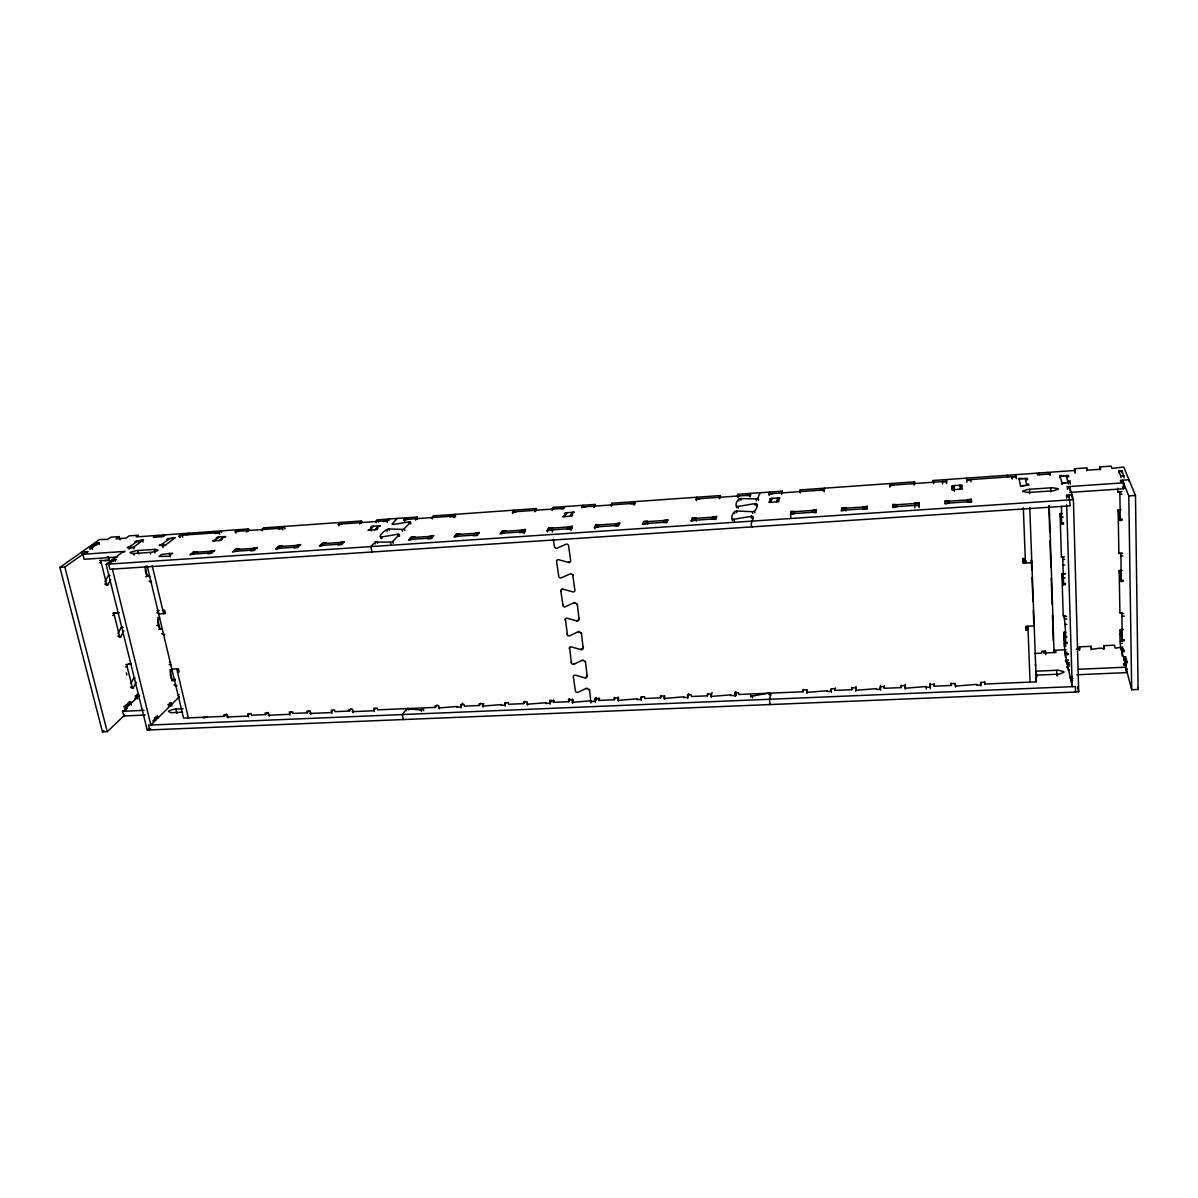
<?xml version="1.0" encoding="UTF-8"?>
<svg xmlns="http://www.w3.org/2000/svg" width="1198" height="1198" viewBox="0 0 1198 1198"><rect width="100%" height="100%" fill="white"/><g stroke="black" fill="none" stroke-linecap="round" stroke-linejoin="round"><path stroke-width="1.5" d="M914.209 485.055L914.553 481.821L800.189 489.907L799.8 491.629A1.947 1.842 5.3 0 0 799.935 492.153L800.354 493.067M914.778 503.504L918.926 502.606L919.046 504.418M905.254 684.223L905.194 688.221L926.204 686.529L926.324 689.015M1065.636 632.499L1063.764 632.604C1066.43 665.354 1066.22 617.599 1063.24 615.877L1065.127 615.772M880.515 690.243L880.245 686.694L884.214 686.529L884.349 688.311L901.225 687.592L901.27 685.196M897.077 506.574L892.899 507.488L893.034 504.358L897.137 504.702M893.678 485.01L889.68 485.879L889.8 483.573L889.949 485.894M884.349 688.311L884.453 685.915M880.545 685.286L880.35 689.269L876.382 689.449L876.427 688.64L855.657 690.318L855.986 686.349M1067.059 637.036L1063.764 637.246L1063.704 632.319L1065.591 632.23M831.382 692.324L831.083 688.79L834.991 688.625L835.141 690.392L851.793 689.689L852.003 687.308M862.979 508.88L867.038 509.225L867.322 506.11L863.159 507.009M1121.942 570.622L1119.246 570.772L1121.268 581.584L1120.909 554.914L1120.714 553.581L1118.947 553.446M835.141 690.392L835.395 688.011M831.412 688.97L831.142 691.366L827.234 691.531L827.324 690.722L806.778 692.399L807.138 690.003M1063.525 584.699L1063.375 578.005L1065.112 577.9M246.384 532.017L248.525 529.441A1.797 1.557 45.1 0 0 248.48 528.962L136.138 536.914L138.444 535.221L129.204 535.865L126.09 538.127L116.086 538.845L119.231 536.584L120.025 539.864M248.3 531.178L248.525 529.441M845.533 510.063L841.355 510.962L841.79 507.847L845.863 507.563L845.998 511.067M1121.328 581.419L1123.125 581.374M753.123 518.599L752.913 516.638L751.311 516.308L733.955 519.273C729.253 520.142 733.086 510.737 736.485 511.022L752.524 511.681C756.163 512.16 759.517 502.681 754.935 503.594L738.163 506.469C733.67 507.398 737.159 498.098 740.738 498.578L757.51 498.952L760.041 492.752M359.7 524.05L359.834 523.167A1.827 1.617 42.9 0 0 359.819 522.672L361.526 520.95A1.827 1.617 42.9 0 1 361.541 521.459L361.272 523.212M735.093 696.397L734.718 692.923L738.522 692.758L738.702 694.496L803.019 691.755L803.394 689.389M415.616 520.127L415.766 519.228A1.842 1.662 41.2 0 0 415.751 518.734L417.308 517.012L377.37 519.842L375.708 521.549A1.827 1.632 42.3 0 0 375.873 522.043L376.337 522.882M417.009 519.288L417.323 517.506A1.827 1.647 41.3 0 0 417.308 517.012M820.121 490.207L823.925 490.506L824.329 488.2L824.524 490.506M811.915 512.325L815.868 512.684L816.437 509.554L812.274 510.453M750.802 696.996L750.622 695.349A1.932 0.779 -5.5 0 0 752.359 696.068L768.996 693.073A1.932 0.779 -5.2 0 1 770.584 693.792L769.505 699.273L770.029 704.544M534.877 511.741L535.057 510.827A1.857 1.722 35.8 0 0 535.057 510.318L536.255 508.596L433.421 515.874L431.909 517.581A1.842 1.662 40.5 0 0 432.074 518.075L432.523 518.929M535.895 510.917L536.255 509.105A1.857 1.722 35.8 0 0 536.255 508.596M410.749 523.93L410.54 522.088L409.402 521.819L392.869 524.559M593.759 507.593L593.968 506.664A1.872 1.752 31.5 0 0 593.968 506.155L595.002 504.433L552.937 507.413L551.799 509.135A1.872 1.737 34.5 0 0 551.949 509.629L552.383 510.498M594.597 506.784L594.987 504.942A1.872 1.752 31.6 0 0 595.002 504.433M799.935 492.153L800.309 490.431A1.947 1.842 5.2 0 1 800.189 489.907M391.986 524.08L397.272 518.434M794.723 513.493L790.545 514.391L790.8 517.251M795.128 511.621L791.249 511.276L790.545 514.391M1065.307 643.625L1067.119 643.461M399.548 536.33L399.323 534.458L398.17 534.173L381.578 536.974C376.771 537.363 385.606 528.917 389.065 528.947L403.531 529.411L410.465 522.298M719.444 498.757L720.327 496.092A1.902 1.812 17.2 0 0 720.342 495.568L611.968 503.235L610.995 504.957A1.887 1.767 29.7 0 0 611.145 505.466L611.579 506.335M719.848 497.964L720.327 496.092M781.56 494.385L782.279 491.18L737.938 494.31L737.354 496.047A1.917 1.827 14.2 0 0 737.489 496.556L737.923 497.455M1063.794 637.216L1065.157 654.048L1068.167 653.913M776.798 501.902L777.816 497.949M781.995 492.648L782.249 491.704A1.932 1.842 8.2 0 0 782.279 491.18M772.98 493.531L768.966 494.385L769.61 492.079L769.835 494.355M770.928 502.306L771.991 498.353M1120.25 520.486L1119.86 493.082L1119.636 491.689L1117.869 492.258M712.106 692.519L710.998 696.457L731.109 694.825L730.9 695.604L734.703 695.454L735.677 691.516L736.051 694.975M1123.26 629.399L1120.205 629.549L1119.905 636.647L1120.519 647.175L1121.568 650.679L1123.469 650.589M687.907 698.389L687.502 694.93L691.246 694.78L691.456 696.502L707.449 695.828L708.123 693.462M913.924 484.291L914.493 482.36A2.007 1.872 -7.1 0 0 914.553 481.821M688.685 693.522L687.457 697.446L683.699 697.61L683.953 696.817L664.066 698.449L664.875 696.083M746.129 495.418L749.768 495.732L750.502 493.426L750.682 495.253M737.489 496.556L738.073 494.834A1.917 1.827 14.1 0 1 737.938 494.31M641.349 700.351L640.9 696.922L644.614 696.772L644.824 698.494L660.607 697.82L661.431 695.469M720.342 495.568L719.713 497.29A1.917 1.812 17.2 0 1 719.684 497.814M711.941 519.078L715.655 519.438L716.778 516.323L712.63 517.207M641.709 697.071L640.84 699.422L637.126 699.587L637.426 698.808L617.749 700.411L618.707 698.06M574.755 602.444L564.528 607.057A1.917 1.737 28.7 0 1 563.03 605.739L560.859 591.018A1.917 1.752 29.4 0 1 563.015 589.161L573.168 591.962A1.917 1.752 28.8 0 0 574.89 590.045L572.824 575.504A1.932 1.767 29.5 0 0 572.374 574.531L571.865 574.112A1.932 1.767 29.5 0 0 570.263 573.887L561.368 577.795A1.917 1.767 30.2 0 1 558.717 576.223L556.591 561.607A1.932 1.767 31.1 0 1 556.666 560.784L556.98 560.245A1.932 1.767 31.1 0 1 558.747 559.721L568.631 562.476A1.872 1.722 30.4 0 0 570.143 562.072L570.533 561.592A1.872 1.722 30.4 0 0 570.667 560.619L568.586 545.734A1.947 1.797 31.3 0 0 567.807 544.536L567.223 544.221A1.947 1.797 31.3 0 0 565.92 544.236L557.07 548.19A1.932 1.782 32 0 1 554.404 546.602L553.341 539.31M695.214 520.202L691.051 521.1L692.309 517.985L696.203 517.716L696.278 521.145M699.946 498.682L695.948 499.521L696.892 497.215L697.101 499.027M618.303 701.339L618.198 697.041M598.955 697.865L598.82 700.441L614.394 699.782L615.173 697.88M614.394 699.782L614.469 697.341M585.537 677.978L585.867 677.933A1.887 1.692 25.2 0 0 586.735 677.454L587.05 676.945A1.887 1.692 25.2 0 0 587.14 676.166L585.478 661.491M1122.017 652.056L1124.323 651.622M598.82 700.441L599.569 698.689M596.529 697.491L594.822 701.384L591.168 701.534L591.513 700.755L572.045 702.342L573.138 700.006M595.406 702.298L595.376 697.865M590.943 702.986L589.536 689.464M662.988 522.388L666.597 522.747L667.99 519.633L663.842 520.516M585.343 677.214L585.013 677.933L575.369 675.163A1.887 1.677 25.8 0 0 573.902 675.537L573.528 675.986A1.887 1.677 25.8 0 0 573.363 676.945L575.399 690.887A1.872 1.677 25.3 0 0 576.133 692.025L576.702 692.309A1.872 1.677 25.3 0 0 577.96 692.324L586.885 688.071M587.14 676.166L587.529 675.313M572.659 703.256L572.569 698.988M553.521 699.946L553.416 702.372L568.78 701.714L569.02 699.003M568.78 701.714L569.829 699.078M734.509 511.756L734.688 513.508M174.504 681.003L175.372 679.146M569.664 647.863L571.296 662.719A1.887 1.692 26.3 0 0 571.731 663.662L572.24 664.066A1.887 1.692 26.3 0 0 573.797 664.291L582.872 659.948M646.501 523.496L642.323 524.38L643.85 521.28L647.699 521.01L647.744 524.424M574.306 663.422L573.797 664.291M569.245 648.687A1.887 1.707 26.8 0 1 571.371 646.89L580.97 649.63A1.857 1.677 26.2 0 0 583.097 647.863L583.441 647.16M580.97 649.63L581.374 648.807M553.416 702.372L554.06 701.055M571.296 662.719L571.701 661.88M550.571 700.98L549.418 703.301L545.809 703.451L546.198 702.672L526.94 704.259L527.345 703.481M131.316 687.922L133.337 687.832L136.123 682.246M550.062 704.214L549.912 700.111M581.434 633.008L583.112 647.848M130.882 683.714L133.667 678.173L134.82 678.113M565.441 619.381L567.463 635.045A1.902 1.722 27.4 0 0 569.769 635.824L578.874 631.316M565.082 620.04A1.902 1.722 28 0 1 567.223 618.228L576.882 620.968A1.902 1.737 27.4 0 0 579.023 619.141L579.368 618.482M576.882 620.968L577.286 620.16M567.508 633.592L567.193 634.461M118.916 637.066L120.669 636.977L123.858 630.927M117.928 633.592L121.103 627.587L122.84 627.482M505.301 706.101L504.762 702.747L508.326 702.597L508.596 704.274L523.766 703.63L524.994 701.309M630.253 503.594L633.652 503.909L634.865 501.618L635.135 503.849M579.023 619.141L577.331 604.136M614.724 525.637L618.228 526.012L619.875 522.897L615.712 523.781M562.955 605.439L563.389 604.661M105.933 585.013L107.7 584.894L110.65 579.577M505.885 702.882L504.598 705.203L501.049 705.352L501.483 704.574L482.405 706.146L483.767 703.825M104.975 581.659L108.239 575.789L109.707 575.684M572.824 575.504L573.243 574.755M598.461 526.746L594.283 527.629L596.065 524.514L599.509 524.874M611.145 505.466L612.118 503.744A1.872 1.767 29.7 0 1 611.968 503.235M560.859 591.018L561.293 590.255M568.96 561.727L568.631 562.476M461.125 707.973L460.556 704.634L464.06 704.484L464.36 706.161L479.335 705.517L480.697 703.211M593.968 506.664L594.987 504.942M585.567 506.754L581.569 507.578L582.977 505.286M462.728 703.226L460.361 707.075L456.857 707.224L457.322 706.461L438.453 708.003L438.947 707.239M567.103 528.857L570.503 529.231L572.404 526.117L568.256 527M570.038 516.233L572.509 512.295M564.513 516.608L567.013 512.684M552.278 531.972L552.877 528.033M374.45 711.642L373.821 708.347L377.25 708.198L377.565 709.845L435.473 707.389L436.956 705.083M551.065 529.935L546.887 530.819L548.909 527.719L552.263 528.078M564.857 506.559L563.374 508.865L560.11 508.551M551.949 509.629L553.087 507.907A1.857 1.737 34.5 0 1 552.937 507.413M137.336 697.416L130.926 703.451L128.77 703.915L129.129 705.218M520.142 532.032L519.707 532.661L523.436 532.406L525.578 529.306L521.429 530.175M535.057 510.827L536.255 509.105M1124.488 640.735L1122.182 640.84L1121.927 615.068L1121.717 613.631L1119.98 612.957L1121.897 612.867M504.313 533.095L500.15 533.979L502.411 530.879L506.11 530.624L505.661 531.238M375.244 708.467L373.581 710.758L352.227 711.672L352.811 710.893M516.323 511.636L512.325 512.459L514.017 510.168L514.346 512.355M331.951 713.439L331.277 710.159L334.661 710.025L334.991 711.657L349.412 711.043L351.149 708.752M473.809 535.162L473.33 535.776L477.014 535.536L479.395 532.436L475.247 533.305M332.804 710.279L331.022 712.57L309.938 713.454L310.552 712.69M458.19 536.21L454.027 537.078L456.528 533.994L460.182 533.739L459.688 534.353M289.961 715.206L289.272 711.956L292.612 711.822L292.956 713.439L307.197 712.84L309.039 710.564M290.889 712.061L288.988 714.352L268.172 715.236L268.816 714.472M450.193 516.293L449.714 516.877L453.218 516.623L455.15 514.331L455.584 516.937M428.09 538.246L427.566 538.86L431.205 538.621L433.811 535.536L429.678 536.39M248.51 716.958L247.791 713.738L251.086 713.589L251.445 715.206L265.507 714.607L267.468 712.346M412.696 539.28L408.533 540.148L411.258 537.063L414.852 536.824L414.313 537.438M432.074 518.075L433.571 516.353A1.842 1.662 40.6 0 1 433.421 515.874M249.498 713.843L247.477 716.105L226.916 716.973L227.62 716.224M415.766 519.228L417.323 517.506M1123.994 476.205L1120.954 476.295L1118.917 471.308L1122.107 471.084L1124.128 477.822M376.576 541.661L375.244 542.08L392.001 542.11L399.248 534.667M407.769 519.288L403.786 520.112L405.897 517.821L406.197 519.543M1118.962 471.158L1122.047 471.009M147.219 566.055L183.549 718.096L224.34 716.359L226.422 714.098M207.209 717.093L203.241 717.976L203.945 717.228M374.959 529.756L378.703 525.832M383.615 520.995L383.061 521.564L386.505 521.325L388.691 519.034L388.991 520.756M369.733 530.115L373.506 526.207M375.873 522.043L377.535 520.321A1.827 1.632 42.4 0 1 377.37 519.842M371.29 530.969L370.646 527.494L371.784 526.326L380.44 525.712L377.595 527M338.48 544.296L337.866 544.91L341.415 544.686L344.47 541.601L340.322 542.454M359.834 523.167L361.541 521.459M150.738 728.848L149.66 729.926L148.477 725.134L1075.385 686.529L1075.534 692.055L1075.37 691.276M117.284 557.055L84.16 559.301L82.887 554.27L125.041 551.38L121.792 552.682L106.113 564.303L147.234 730.031L148.327 728.953M155.8 719.399L152.67 720.971M155.111 717.991L158.106 717.857L157.717 716.269L156.204 717.767L156.594 719.354L150.888 725.03L112.387 569.125L113.166 568.541M158.106 717.857L170.071 705.966L169.697 704.394L171.149 702.956L171.913 706.086M170.805 705.248L179.386 696.712M323.49 545.315L319.327 546.168L322.502 543.083L326.006 542.844L325.377 543.458M342.014 523.93L338.031 524.739L340.397 522.448L340.726 524.155M392.869 541.691L393.244 543.323M119.231 536.584L110.8 537.183L107.625 539.444L99.509 539.504L59.9 567.388L102.474 731.858L107.236 731.664L124.682 715.116M102.474 731.858L103.747 730.645M145.198 715.041L123.783 715.97L122.6 711.298L127.497 708.093L124.382 708.228M125.131 706.82L127.467 706.715L130.627 701.833L131.406 704.918M135.883 696.218L139.627 695.274M294.558 547.261L293.899 547.875L297.404 547.651L300.668 544.566L296.535 545.419M123.798 706.67L127.078 705.158L127.467 706.715M135.164 696.023L138.384 694.555L138.758 696.083M279.763 548.265L275.615 549.118L278.984 546.033L282.443 545.809L281.77 546.423M98.94 542.904L91.947 547.845L89.67 548.28M89.58 548.01L96.589 543.068L98.865 542.649M279.194 528.363L278.55 528.932L281.889 528.692L284.45 526.416L284.974 528.947M251.221 550.196L250.517 550.81L253.961 550.571L257.435 547.501L253.317 548.34M262.467 530.894L261.988 530.07L263.964 528.348A1.812 1.572 44.8 0 1 263.8 527.869L361.526 520.95M165.159 612.328L163.617 613.661L152.221 565.726M236.605 551.17L232.457 552.023L236.036 548.954L239.45 548.729L238.746 549.328M263.8 527.869L261.823 529.591A1.812 1.572 44.8 0 0 261.988 530.07M248.48 528.962L246.459 530.669A1.812 1.557 45.1 0 1 246.503 531.118M238.881 531.208L234.898 532.002L237.638 529.726L237.998 531.403M208.437 553.087L207.688 553.701L211.103 553.461L214.771 550.391L210.653 551.245M219.309 540.553L224.026 536.644M214.307 540.897L219.069 536.989M194.016 554.06L189.868 554.899L193.642 551.829L197.011 551.604L196.262 552.218M215.91 532.825L215.206 533.395L218.47 533.17L221.271 530.879L221.645 532.556M169.307 553.476L161.43 554.569L159.079 556.411L168.783 556.321L172.647 553.251L169.307 553.476L170.101 556.92M186.603 534.892L188.79 533.185M179.475 537.498L179.116 535.94L183.084 535.132M179.116 535.94L182.051 533.664L182.44 535.326M162.434 545.195L161.67 545.794L164.95 545.569L175.252 537.602L171.269 538.396M160.802 545.315L169.637 538.516M161.58 536.659L163.827 534.952M154.886 537.123L157.148 535.416M130.372 547.426L129.579 548.01L132.828 547.786L143.52 539.834L139.537 540.627M59.9 567.388L64.827 567.058L86.526 551.694L86.945 553.371M1120.1 634.536L1122.047 634.431M578.469 632.125L579.533 632.065A1.902 1.722 26.7 0 1 581.03 633.383L581.06 633.487M135.883 697.146L137.291 697.101M756.792 499.102L758.364 498.443L758.529 500.18M128.74 663.902L131.226 663.647L130.312 663.572M125.775 664.591L131.121 663.977M407.889 708.437L406.841 708.692L421.157 710.04L423.418 709.201L423.703 710.758M1125.865 659.065L1123.949 658.63L1122.017 652.191M1126.03 664.456L1124.323 664.261M736.485 511.022L736.845 512.759M113.286 613.106L117.434 612.777M112.956 613.181L119.336 612.717M1074.636 471.608L1074.561 468.732L1086.706 467.879L1087.47 470.17L1100.722 469.227L1099.899 466.935L1111.1 466.142L1111.984 468.433L1123.709 467.01L1135.479 495.478L1138.1 689.494L1131.691 689.749L1125.521 666.013M933.706 483.678L933.302 482.764A2.022 1.887 -8.8 0 1 933.182 482.225L933.122 480.503L1075.1 470.455L1075.175 473.33M156.399 535.985L153.284 537.243L163.183 536.539L164.68 535.401L163.078 535.521M1039.28 473.569L1037.213 473.719L1037.483 474.872L1050.272 473.974L1049.972 472.821L1047.906 472.955M563.734 508.281L512.744 511.89L513.014 513.643M581.929 507.009L633.952 503.34L634.176 505.137M946.48 481.296L889.71 485.295L889.829 487.167M1012.115 478.451L1012.04 476.669L1016.263 476.954L1015.814 474.648L1015.889 476.549M174.504 538.172L168.02 538.636L166.522 539.789L168.139 539.669M1019.094 478.915L1027.39 478.331L1027.644 479.5L1025.563 479.649M136.362 541.9L134.76 542.005L136.317 540.852L142.742 540.403L143.146 542.065M1066.684 476.774L1068.796 476.624L1068.436 475.456L1060.05 476.04L1060.11 477.972M217.647 538.157L215.984 538.276L217.407 537.108L225.673 536.524L222.618 537.812M370.646 527.494L372.383 527.375M566.265 513.852L564.423 513.987L565.186 512.804L574.351 512.16L571.775 513.463M771.677 499.536L769.73 499.671L770.044 498.488L779.763 497.814L779.464 498.997L777.517 499.132M952.111 489.832L951.961 486.972L953.997 486.822L954.162 489.683M960.152 486.403L962.204 486.253L962.099 485.07L951.871 485.789L951.961 486.972M1124.113 475.98L1120.879 476.205L1120.909 477.673M215.745 539.714L212.645 541.002L220.971 540.433L222.394 539.25L220.732 539.37M370.871 528.932L367.981 530.235L376.696 529.636L377.834 528.453L376.082 528.573M565.261 515.425L562.671 516.742L571.895 516.098L572.629 514.915L570.787 515.05M771.242 501.108L769.296 501.243L768.966 502.441L778.76 501.767L779.059 500.569L777.113 500.704M960.287 487.975L962.338 487.841L962.443 489.024L952.155 489.742L952.066 488.544L954.117 488.41L954.267 491.27M130.342 546.363L127.138 547.651L133.622 547.201L134.026 548.879M1026.536 484.187L1028.633 484.037L1028.887 485.235L1020.486 485.819M1068.017 481.296L1070.143 481.162L1070.503 482.345L1061.997 482.944L1062.042 484.396M165.713 544.97L159.169 545.434L162.329 544.132L163.123 547.501M84.848 552.877L88.128 551.589L81.719 552.023L82.138 553.701M1122.96 481.401L1120.804 481.551L1120.325 480.338L1128.98 479.739L1128.995 481.222M137.77 550.526L154.198 549.403A8.176 2.126 -12 0 1 155.635 549.358L158.016 550.256A3.519 0.913 -11.9 0 1 157.297 550.795L151.876 552.248A8.146 2.111 -11.9 0 1 150.274 552.398L133.787 553.536A8.146 2.096 -12.1 0 1 132.349 553.581L130.028 552.667A3.519 0.913 -12.1 0 1 130.762 552.128L136.183 550.691A8.176 2.111 -12.1 0 1 137.77 550.526L138.579 553.91M1029.486 489.308L1050.751 487.841A9.419 2.725 -2.9 0 1 1052.713 487.766L1058.089 488.619A4.058 1.168 -2.9 0 1 1058.238 489.173L1053.491 490.716A9.389 2.71 -3 0 1 1051.53 490.91L1030.145 492.363A9.329 2.696 -3.2 0 1 1028.169 492.438L1022.897 491.584A4.028 1.168 -3.2 0 1 1022.793 491.03L1027.555 489.503A9.359 2.725 -3.1 0 1 1029.486 489.308L1029.651 493.696M1067.508 489.608L1067.418 486.673L1123.529 482.824L1123.634 488.754L1069.724 492.408M147.234 730.031L1078.694 691.92L1073.423 499.626L1069.919 487.736L1067.777 487.886L1067.418 486.673M1123.305 484.801L1124.113 484.756M1122.945 486.792L1124.143 486.717M107.101 556.875L108.569 556.771L109.422 560.2L104.481 560.619M1123.02 488.05L1124.637 487.93M192.893 552.443L214.038 551.005M235.332 549.568L256.746 548.115M278.31 546.647L300.024 545.18M321.873 543.697L343.856 542.215M410.719 537.677L433.302 536.15M456.034 534.608L478.915 533.05M501.962 531.493L525.158 529.92L525.428 531.747M619.546 523.526L595.706 525.143L595.96 526.985M643.551 521.894L667.72 520.261M692.055 518.599L716.554 516.937M791.114 511.89L816.317 510.183M841.7 508.461L867.262 506.724M893.004 504.987L918.941 503.22M945.042 501.453L971.353 499.671M190.632 554.285L211.836 552.847M233.176 551.409L254.665 549.957M276.289 548.504L298.062 547.022M319.971 545.554L342.029 544.057M409.072 539.534L431.729 538.007M454.536 536.464L477.493 534.907M500.599 533.35L523.87 531.777L524.155 533.604M618.557 525.383L594.642 527L594.897 528.857M642.637 523.766L666.882 522.118M691.306 520.471L715.88 518.809M790.695 513.762L815.973 512.055M841.445 510.333L867.097 508.596M892.929 506.859L918.941 505.107M945.147 503.325L971.548 501.543M99.838 560.544L101.62 560.424A1.752 0.898 85.1 0 0 101.216 562.656L106.502 583.875A1.737 0.884 85.6 0 0 107.7 584.894M1066.669 498.218L1066.579 495.238L1072.015 494.864L1072.105 497.859M1119.636 491.689L1122.032 491.539M1120.624 492.079L1117.809 492.168L1117.734 488.14M918.926 502.606L918.941 505.736L914.763 505.376L914.883 507.832M113.196 560.724L116.505 559.376L112.372 559.661L112.807 561.368M1069.11 496.346L1066.939 496.496L1066.579 495.238M99.434 562.775L101.216 562.656M1119.905 494.235L1121.897 494.1M106.113 564.303L1073.423 499.626M1122.511 482.165L1122.481 480.188L1128.786 495.927L1135.479 495.478M108.449 575.549L109.617 575.474M1062.012 513.478L1060.08 513.598L1061.398 556.741L1063.36 556.741M1120.864 509.644L1118.123 509.824L1118.872 553.326L1122.047 553.251M1062.072 513.732L1060.14 513.852L1061.638 524.26L1061.548 517.236L1063.3 517.132M1120.534 509.929L1118.183 510.078L1120.175 520.531M145.647 576.508A6.14 2.98 85.4 0 0 147.354 576.283L149.75 576.133A6.155 2.98 85.4 0 1 146.066 573.692A6.155 2.98 85.4 0 1 145.991 566.04M104.735 583.995L106.502 583.875M149.136 581.165L150.933 581.045A1.752 0.839 85.7 0 0 151.517 582.093L150.289 582.183M1061.727 523.092L1063.659 522.792M1120.34 519.348L1122.316 519.048M1061.608 524.185L1063.554 524.05M1120.13 520.456L1122.107 520.321M157.073 610.576L158.855 610.471M162.823 610.306L164.47 610.201L165.279 613.556L158.675 613.945M1023.197 559.361L1025.308 559.241M1061.443 556.845L1064.528 556.83M1120.714 553.581L1122.661 553.386M1022.867 558.582L1022.972 561.128L1026.357 560.934M112.582 615.428L114.334 615.323A1.722 0.869 86.3 0 1 114.723 613.077M156.713 612.822L158.495 612.717A1.737 0.839 86.4 0 1 158.735 610.606M1063.375 578.005L1062.821 559.481L1064.752 559.361M1120.954 556.052L1122.915 555.932M1022.972 561.128L1023.347 563.21L1031.822 562.701L1031.283 559.945L1031.778 570.008M157.567 617.674L159.648 617.554A6.065 2.905 86.6 0 0 158.391 625.446A6.065 2.905 86.6 0 0 162.344 628.8L159.963 628.935A6.065 2.92 86.6 0 1 158.705 629.369M1062.985 565.052L1064.723 564.947M121.312 627.333L122.765 627.258M1064.588 573.617L1061.922 573.767L1063.21 615.742L1065.082 615.637M1121.882 570.353L1119.172 570.503L1119.92 612.837L1121.822 612.732M156.609 625.551L158.391 625.461M1065.501 573.827L1061.967 574.037L1063.45 584.729L1065.351 584.579M117.748 636.138L119.501 636.048A1.722 0.869 86.8 0 0 120.669 636.977M161.7 633.697L163.482 633.592A1.722 0.824 86.8 0 0 164.605 634.536L162.823 634.641M1063.554 583.531L1065.471 583.426M1121.373 580.311L1123.32 580.206M381.428 536.974L381.877 538.636M169.457 662.344L170.625 662.284M1064.423 616.641L1066.684 616.446M1121.717 613.631L1123.649 613.541M125.416 666.822L127.153 666.732A1.707 0.854 87.6 0 1 127.527 664.501M169.098 664.605L170.865 664.516M1064.618 619.096L1066.909 618.977M1121.972 616.191L1124.308 616.072M171.838 669.113L178.382 668.784L179.161 672.048L177.529 672.123M1064.782 624.517L1066.879 624.413M1025.967 630.043L1028.049 629.953L1027.674 627.677L1025.593 627.782L1025.967 630.043L1025.817 626.314L1034.188 625.895L1033.649 622.885M134.73 677.873L133.862 677.903L134.266 679.536M1122.945 629.699L1120.265 629.834L1122.226 640.96M1063.824 636.063L1065.696 635.973M1120.265 633.323L1121.792 633.248M171.883 680.614A5.99 2.845 87.7 0 0 172.272 680.329L174.623 680.209A6.005 2.83 87.7 0 1 170.775 677.14A6.005 2.83 87.7 0 1 172.003 669.233L169.802 670.041M130.462 687.053L132.199 686.978A1.692 0.839 88 0 0 133.337 687.832M173.98 684.986L175.747 684.897A1.707 0.809 87.9 0 0 176.69 685.855M1065.322 642.517L1067.223 642.413M1122.376 639.792L1124.308 639.702M175.073 685.84L176.825 685.765M1063.974 643.925L1065.846 643.835M1120.265 641.244L1122.167 641.155M1064.124 646.081L1065.995 645.992M1120.444 643.431L1122.346 643.341M1079.458 650.364L1079.368 646.845L1091.034 646.306L1091.797 649.271L1100.288 648.118L1104.526 648.687L1103.702 645.707L1114.469 645.198L1115.338 648.178L1122.87 647.07M1066.115 649.72L1053.626 650.304L1055.767 650.948L1056.067 652.446L1043.772 653.015L1043.503 651.517L1045.48 651.427M1076.388 649.241L1079.892 649.076L1079.368 646.845M136.647 694.63L138.384 694.555M1121.568 650.679L1121.538 648.897L1123.439 648.807M1034.503 653.449L1041.781 653.105L1041.721 651.338L1045.704 651.158L1045.824 654.677M1065.157 654.048L1065.112 652.281L1066.984 652.191M1121.538 648.897L1121.987 650.409L1124.278 650.304M177.783 694.72L179.236 694.66M1065.112 652.281L1065.441 653.779L1068.077 653.659M1068.002 654.677L1065.322 654.797L1067.598 665.279M128.89 701.908L130.627 701.833M1123.964 660.368L1123.904 656.759L1125.835 656.684M1065.486 660.113L1068.167 659.993M127.362 703.331L129.114 703.256M1065.621 659.993L1065.651 660.877L1067.912 660.772M1123.904 656.759L1124.368 658.301L1126.3 658.226M127.752 704.873L129.504 704.798M169.382 703.031L171.149 702.956M1067.538 668.095L1067.373 662.704L1069.275 662.614M1124.368 658.301L1124.398 660.113L1126.33 660.023M125.326 705.233L127.078 705.158M1126.959 662.105L1125.012 662.195L1124.982 660.383L1126.929 660.293M167.915 704.469L169.697 704.394M1067.373 662.704L1067.703 664.261L1069.619 664.171M1124.982 660.383L1125.446 661.94L1127.393 661.85M168.304 706.041L170.071 705.966M1067.703 664.261L1067.762 666.058L1069.679 665.968M1126.734 663.692L1123.41 663.842L1123.874 665.414L1125.955 665.324L1126.599 672.617L1076.717 674.774M1124.398 663.962L1125.94 663.887M122.6 711.298L144.045 710.354M182.59 712.211L172.183 712.675A7.847 2.725 -13.6 0 1 170.79 712.66L168.454 711.387A3.399 1.183 -13.6 0 1 169.128 710.714L174.309 709.126A7.877 2.74 -13.6 0 1 175.836 708.991L183.114 708.677M1035.641 671.209A8.985 3.489 -1.2 0 1 1036.24 671.179L1056.666 670.281A9.045 3.504 -0.9 0 1 1058.553 670.266L1063.719 671.599A3.894 1.512 -0.9 0 1 1063.869 672.318L1059.332 674.07A9 3.474 -1 0 1 1057.445 674.234L1036.914 675.118A8.94 3.459 -1.2 0 1 1035.671 675.148M1067.972 669.862L1069.5 669.802M1078.425 669.278L1126.509 667.166M1125.566 669.188L1127.513 669.113M155.92 716.344L157.717 716.269M1072.495 678.802L1070.533 678.892L1070.488 677.065L1072.435 676.975M568.361 699.452L569.889 699.392M549.553 700.83L553.162 700.68M568.541 700.021L572.165 699.872M594.927 698.898L598.581 698.734M614.155 698.075L617.839 697.91M930.097 684.567L934.126 684.387L934.23 686.184L951.347 685.451L951.227 683.055M154.407 717.842L156.204 717.767M1070.488 677.065L1070.832 678.682L1072.794 678.592M984.576 681.617L984.816 684.028L1036.27 681.842L1029.756 507.278M154.198 719.459L156.594 719.354M1070.832 678.682L1070.892 680.509L1072.644 680.434M100.213 560.679L109.183 560.305M751.67 516.308C755.893 516.757 748.75 524.439 752.239 526.865M574.351 603.223A1.917 1.752 28 0 1 576.612 603.912L576.987 604.795M263.964 528.348L264.444 529.172M377.535 520.321L378.448 522.014M433.571 516.353L434.035 517.207M553.087 507.907L553.536 508.776M612.118 503.744L612.552 504.613M738.073 494.834L738.926 496.616M800.309 490.431L800.728 491.33M933.122 480.503A2.007 1.887 -9 0 0 933.242 481.027L933.646 481.955M1123.065 487.331L1123.634 488.754M1074.561 468.732L1075.1 470.455M1137.696 688.176L1138.1 689.494M1124.398 660.113L1125.012 662.195M1061.548 517.236L1061.503 506.215M1064.243 475.741L1059.886 475.456L1062.177 483.543L1066.25 482.644M1066.669 504.867L1072.225 686.664L1070.892 680.509M1047.756 472.386L1048.205 474.109M64.827 567.058L107.236 731.664M92.471 549.448L92.051 547.786L89.655 547.95L90.045 549.508M125.55 706.595L126.329 709.71M99.269 544.611L98.88 542.949L96.484 543.128L96.873 544.686M136.886 695.948L137.65 699.018M114.334 615.323L119.501 636.048M127.153 666.732L132.199 686.978M135.045 697.88L135.404 699.318M126.344 672.902L126.853 674.953M115.322 561.413L114.858 559.496L108.614 564.138L109.887 569.29L1070.293 505.856L1068.751 495.088L1068.811 496.96M1039.145 473L1039.565 474.722M129.159 549.208L128.755 547.531L137.92 540.747L138.324 542.409M175.836 708.991L176.9 713.409M133.787 553.536L134.161 555.123M145.123 566.939L147.354 576.283M157.657 619.291L159.963 628.935M170.131 671.419L172.272 680.329M154.198 549.403L155.021 552.907M150.274 552.413L150.663 554M176.75 668.858L188.4 717.887M224.34 716.359L223.966 714.757L227.246 714.607L227.979 717.827M182.351 535.716L182.71 537.273M180.329 537.453L179.85 535.371L219.174 532.586L219.548 534.278M1077.556 686.888L1078.694 691.92M1062.596 556.95L1062.821 559.481M269.176 716.09L268.472 712.855L265.147 712.99L265.507 714.607M1071.94 680.464L1072.285 682.096M235.946 533.125L235.587 531.433L282.533 528.123L282.878 529.816M1067.762 666.058L1070.533 678.892M1065.651 660.877L1065.891 662M1066.849 666.477L1067.089 667.6M1025.323 478.481L1026.791 485.37M1023.242 478.616L1018.989 478.331L1020.606 486.418L1024.679 485.519M310.896 714.322L310.207 711.073L306.853 711.208L307.197 712.84M353.14 712.54L352.482 709.261L349.082 709.411L349.412 711.043M338.959 525.877L338.615 524.17L387.059 520.756L387.373 522.478M377.28 541.571L377.595 543.248M375.229 543.982L375.244 542.08L370.901 546.587L371.904 551.993M406.242 710.803L406.676 708.752L402.318 714.562L403.262 719.549M380.38 536.479L380.679 538.142M408.219 708.407L408.503 709.965M1024.964 560.32L1025.458 563.075L1023.317 507.682M389.065 528.947L389.365 530.594M390.563 542.38L390.877 544.057M421.157 710.04L421.441 711.612M386.744 529.666L387.044 531.313M398.021 534.188L398.32 535.85M1007.278 475.247L1007.593 476.984M404.43 528.962L404.714 530.609M435.473 707.389L435.174 705.727L438.663 705.577L439.247 708.902M402.124 529.681L402.408 531.328M409.252 521.834L409.536 523.466M404.625 521.265L404.31 519.528L453.698 516.053L453.997 517.791M1035.371 664.366L1035.626 665.923M479.335 705.517L479.05 703.84L482.584 703.69L483.138 707.045M1035.671 678.278L1036.27 681.842M527.614 705.158L527.075 701.788L523.496 701.953L523.766 703.63M550.96 700.201L551.215 701.893M547.576 532.032L547.306 530.19L570.892 528.603L571.146 530.444M553.162 528.019L553.476 530.115M548.774 530.16L548.519 528.333L572.03 526.746L572.285 528.588M596.125 697.835L596.424 699.961M664.546 699.377L664.126 695.933L660.398 696.098L660.607 697.82M707.449 695.828L707.254 694.091L711.028 693.927L711.417 697.401M696.382 500.764L696.188 498.952L749.963 495.148L750.143 496.975M735.482 692.294L735.857 695.768M752.359 696.068L752.524 697.715M732.173 518.779L732.367 520.546M738.642 499.296L738.807 501.019M738.163 506.469L738.342 508.207M736.411 506.005L736.59 507.742M733.955 519.273L734.149 521.055M740.738 498.578L740.918 500.3M754.935 503.594L755.099 505.346M754.68 510.932L754.845 512.684M752.524 511.681L752.688 513.433M770.599 693.777L770.763 695.424M751.131 516.323L751.311 518.105M768.831 693.073L768.996 694.72M756.252 499.162L756.432 500.899M756.702 504.059L756.866 505.811M967.13 499.955L971.293 499.057L971.608 502.172L967.31 501.827M769.311 495.628L769.131 493.801L824.029 489.922L824.179 491.779M807.063 693.357L806.748 689.838L802.87 690.003L803.019 691.755M980.593 682.605L980.803 685.016L976.744 685.181L976.67 684.387L955.435 686.095L955.3 683.684M960.047 485.22L960.392 489.173M851.793 689.689L851.643 687.922L855.582 687.742L855.866 691.291M953.922 485.639L954.207 489.593M901.225 687.592L901.106 685.795L905.089 685.63L905.329 689.194M949.25 501.168L945.012 500.839L945.192 503.954L949.355 503.04M918.941 505.736L919.061 507.563M930.337 688.835L930.172 683.489L930.232 687.158L926.219 687.323L926.204 686.529M914.778 502.89L914.883 505.331M951.347 685.451L951.242 683.654L955.285 683.489L955.495 687.083M946.615 483.633L946.39 479.559L946.525 481.866L942.452 481.581L942.586 483.917M980.833 686.005L980.653 682.396L984.726 682.231L984.816 684.028M966.891 482.21L966.741 479.859L1016.159 476.37L1016.338 478.736M966.666 480.024L966.576 478.137L966.801 480.443L970.799 479.574L970.949 481.925M1012.145 477.238L1012.22 479.035M1027.914 626.21L1030.07 682.111M1022.957 558.208L1023.347 563.21M1036.914 675.118L1036.989 676.825M1036.24 671.179L1036.435 676.226M1032.047 577.316L1032.946 601.426M1033.29 610.666L1033.784 623.634M933.242 481.027L933.302 482.764M1057.445 674.234L1057.505 675.927M1050.751 487.841L1050.871 491.884M1056.666 670.281L1056.831 675.687M1049.972 472.821L1050.062 475.681M1049.238 505.856L1054.075 652.536M1048.864 505.885L1049.718 531.807M1050.017 541.062L1050.871 566.983M1051.245 578.095L1052.099 604.017M1052.458 615.128L1053.312 641.05M1065.441 653.779L1065.546 657.328M1066.4 477.523L1066.34 475.606L1068.421 483.962M1070.143 481.162L1070.233 484.082M1069.919 487.736L1070.009 490.701M934.17 683.788L934.23 686.184M1086.706 467.879L1086.766 470.754M1091.034 646.306L1091.108 649.825M1099.899 466.935L1099.959 469.811M1103.702 645.707L1103.777 649.241M1118.917 471.308L1118.947 472.761M1121.987 650.409L1122.077 655.875M1125.955 665.324L1126.045 670.775M1125.446 661.94L1125.506 665.564M1122.107 471.084L1122.137 472.911M1128.786 495.927L1131.691 689.749M586.556 688.79A1.872 1.677 24.7 0 1 589.146 690.333M562.072 589.176A1.962 1.782 29.4 0 1 562.491 589.102M582.542 660.652A1.887 1.692 25.6 0 1 585.148 662.195M914.553 483.543A2.007 1.887 -7 0 1 914.493 484.082M781.845 492.902A1.932 1.842 8.3 0 1 781.815 493.441"/></g></svg>
